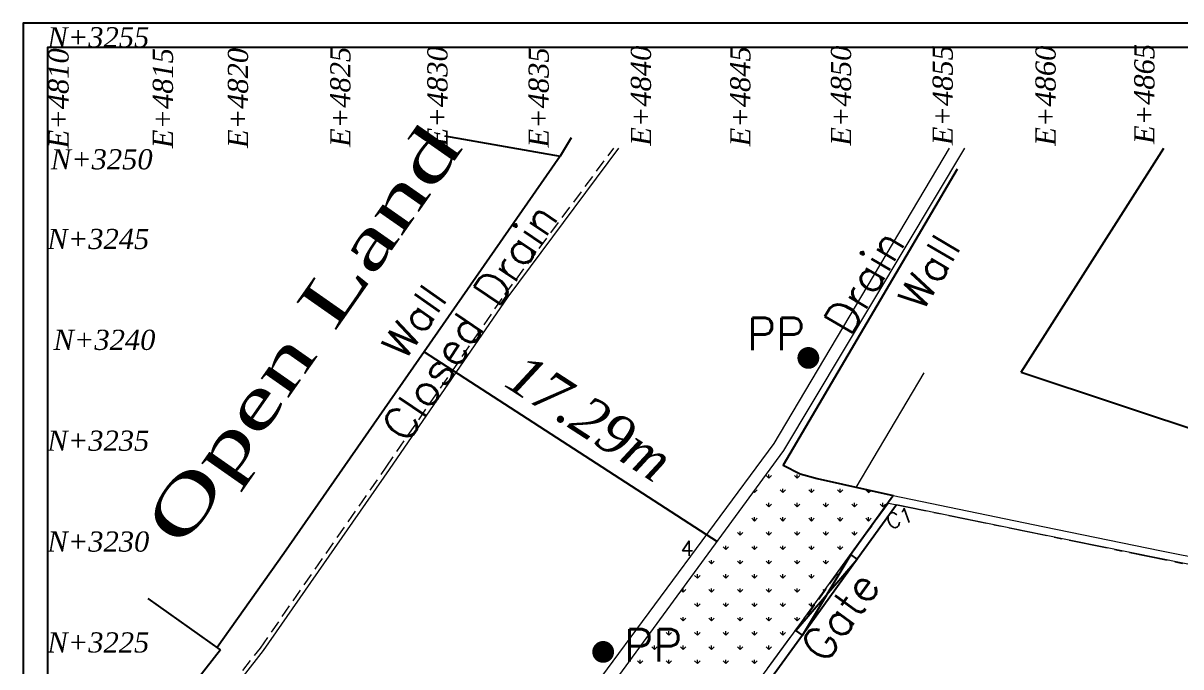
# Model space of a CAD drawing. Extents: x 1878645 to 3043969, y -1160829 to -603973.
# Drawn here: x 2144120 to 2201469, y -905481 to -873570 of the extents above; entities that cross this region are included whole.
import ezdxf
from ezdxf.enums import TextEntityAlignment as Align

# ---------------------------------------------------------------- set-up
doc = ezdxf.new("R2010")
doc.units = 0
doc.header["$LTSCALE"] = 100
doc.header["$PDMODE"] = 66
doc.linetypes.add('Center', pattern=[50.8, 31.75, -6.35, 6.35, -6.35])
doc.linetypes.add('Hidden', pattern=[9.525, 6.35, -3.175])
doc.layers.get('Defpoints').update_dxf_attribs({"lineweight": 0})
doc.layers.add('A-SITE-BDRY', color=6, linetype='Center', lineweight=70)
for name, color, linetype in [('BOUNDARY', 7, 'Continuous'), ('BUILDING', 151, 'Continuous'), ('BY MEASUREMENTS', 7, 'Continuous'), ('DRAIN', 5, 'Continuous'), ('GATE', 7, 'Continuous'), ('LATLONG', 7, 'Continuous'), ('PL', 42, 'Continuous'), ('ROAD', 7, 'Continuous'), ('SL', 42, 'Continuous'), ('TEMPLE', 6, 'Continuous'), ('TEXT1', 7, 'Continuous'), ('TITLE', 7, 'Continuous'), ('TRAV_POINT', 4, 'Continuous'), ('WALL', 137, 'Continuous')]:
    doc.layers.add(name, color=color, linetype=linetype)
doc.styles.add('RC', font='simplex.shx', dxfattribs={"height": 4})
doc.styles.add('rs', font='romans.shx')
doc.styles.add('TR', font='times.ttf', dxfattribs={"height": 2.4})
doc.styles.add('TR1', font='timesi.ttf')
doc.dimstyles.new('B-DIM', dxfattribs={"dimtxt": 2, "dimasz": 1.6, "dimexe": 0.18, "dimexo": 0.0625, "dimgap": 0.69, "dimtad": 1, "dimdsep": 46, "dimtxsty": 'TR1', "dimcen": 0.09, "dimclrd": 8, "dimclre": 9, "dimadec": 0, "dimazin": 2, "dimtfac": 1, "dimtofl": 0, "dimtmove": 0, "dimatfit": 3, "dimfxl": 1, "dimtolj": 1, "dimtzin": 0, "dimarcsym": 0})

# ---------------------------------------------------------------- blocks, each defined once
blk = doc.blocks.new('PP')
at = {"layer": 'TITLE', "color": 42, "const_width": 0.54}
blk.add_lwpolyline([(-0.27, 0, 1), (0.27, 0, 1)], format="xyb", close=True, dxfattribs=at)
at = {"layer": 'TITLE', "color": 42, "style": 'rs', "flags": 8}
blk.add_attdef('PP', (1.038, -0.475), '', height=1.6, dxfattribs=at)
blk = doc.blocks.new('*D2509')
at = {"layer": 'BY MEASUREMENTS', "color": 9, "lineweight": -2}
for p, q in [((2163983, -889869), (2163983, -889869)), ((2178501, -899266), (2178501, -899266))]:
    blk.add_line(p, q, dxfattribs=at)
at = {"layer": 'BY MEASUREMENTS', "color": 8, "lineweight": -2}
blk.add_line((2163984, -889870), (2178500, -899265), dxfattribs=at)
at = {"layer": 'BY MEASUREMENTS', "color": 8}
for points in [[(2163984, -889869), (2163984, -889870), (2163982, -889869)], [(2178500, -899265), (2178500, -899265), (2178501, -899266)]]:
    blk.add_solid(points, dxfattribs=at)
at = {"layer": 'Defpoints', "color": 0}
for p in [(2163982, -889869), (2178501, -899266), (2178501, -899266)]:
    blk.add_point(p, dxfattribs=at)
at = {"layer": 'BY MEASUREMENTS', "color": 0, "lineweight": 5, "insert": (2171243, -894566), "char_height": 2, "attachment_point": 5, "rotation": 327.08749, "style": 'TR1'}
blk.add_mtext('\\A1;17294.58m', dxfattribs=at)

msp = doc.modelspace()

# ---------------------------------------------------------------- hatches: boundary and pattern name
at = {"layer": 'DRAIN', "lineweight": 5}
h = msp.add_hatch(dxfattribs=at)
h.set_pattern_fill('GRASS', color=8, scale=1000)
h.set_pattern_definition([(90, (-2664750.5, -4129728.65), (-707.10678, 707.10678), [187.5, -1226.71356]), (45, (-2664750.5, -4129728.7), (-707.10678, 707.10678), [187.5, -812.5]), (135, (-2664750.5, -4129728.7), (-707.10678, -707.10678), [187.5, -812.5])])
h.paths.add_polyline_path([(2169359.49098, -921478.65187), (2173225.49098, -916268.65187), (2178032.49098, -909615.65187), (2182459.49098, -903563.65187), (2187222.49098, -896981.65187), (2183461.49098, -896140.65187), (2182609.65425, -895907.34018), (2181768.49098, -895483.65187), (2181403.66586, -895299.8919), (2170060.53292, -910799.66883), (2163658.9961, -919758.6236), (2156253.0355, -930487.09042), (2151661.95666, -935743.59246), (2153460.12014, -936249.69182), (2153568.49098, -935864.65187), (2157945.99382, -937096.71526), (2164194.49098, -928509.65187)])
h.paths.add_polyline_path([(2163312.5612, -923415.9992), (2166779.22786, -923415.9992), (2166779.22786, -921015.9992), (2163312.5612, -921015.9992)], flags=24)
h.paths.add_polyline_path([(2173795.5612, -905614.9992), (2177262.22786, -905614.9992), (2177262.22786, -903214.9992), (2173795.5612, -903214.9992)], flags=25)
h.paths.add_polyline_path([(2158067.70795, -929482.72443), (2161873.69291, -923014.65441), (2159805.22382, -921797.51201), (2155999.23886, -928265.58203)], flags=24)
h.paths.add_polyline_path([(2167257.43548, -925461.37359), (2178747.22689, -910037.74756), (2175843.58879, -907874.68967), (2164353.79738, -923298.3157)], flags=25)
h.paths.add_polyline_path([(2161145.18508, -929382.13112), (2163706.96615, -928449.71907), (2163450.45104, -927744.9496), (2160888.66997, -928677.36166)], flags=24)
h.paths.add_polyline_path([(2156043.78746, -935477.62079), (2158605.56853, -934545.20873), (2158349.05343, -933840.43927), (2155787.27235, -934772.85132)], flags=24)
h.paths.add_polyline_path([(2172979.11561, -905828.27371), (2175518.52304, -904904.00499), (2175262.00794, -904199.23552), (2172722.6005, -905123.50424)], flags=25)
h.paths.add_polyline_path([(2168673.31416, -911804.63734), (2171235.09523, -910872.22529), (2170978.58012, -910167.45582), (2168416.79905, -911099.86788)], flags=24)
h.paths.add_polyline_path([(2163010.90282, -919642.43595), (2165572.68389, -918710.0239), (2165316.16878, -918005.25443), (2162754.38771, -918937.66649)], flags=25)
h.paths.add_polyline_path([(2156623.01918, -931920.99551), (2158603.08578, -931200.31021), (2158346.57067, -930495.54074), (2156366.50408, -931216.22605)], flags=24)
h.paths.add_polyline_path([(2152978.83565, -933351.24884), (2155540.61673, -932418.83679), (2155284.10162, -931714.06732), (2152722.32055, -932646.47938)], flags=25)
h.paths.add_polyline_path([(2180140.66817, -898688.12723), (2182702.44924, -897755.71517), (2182445.93413, -897050.9457), (2179884.15306, -897983.35776)], flags=24)
h.paths.add_polyline_path([(2178697.90997, -900755.26721), (2181125.44924, -899871.71517), (2180868.93413, -899166.9457), (2178441.39486, -900050.49774)], flags=24)
h.paths.add_polyline_path([(2173586.28141, -907506.69614), (2176148.06249, -906574.28408), (2175891.54738, -905869.51462), (2173329.76631, -906801.92668)], flags=24)
h.paths.add_polyline_path([(2172058.28141, -909939.69614), (2174620.06249, -909007.28408), (2174363.54738, -908302.51462), (2171801.76631, -909234.92668)], flags=24)
h.paths.add_polyline_path([(2169551.28141, -913467.69614), (2172113.06249, -912535.28408), (2171856.54738, -911830.51462), (2169294.76631, -912762.92668)], flags=24)
h.paths.add_polyline_path([(2165247.65505, -920567.5528), (2167787.06249, -919643.28408), (2167530.54738, -918938.51462), (2164991.13994, -919862.78334)], flags=24)
h.paths.add_polyline_path([(2163577.42904, -924470.69614), (2166139.21011, -923538.28408), (2165882.695, -922833.51462), (2163320.91393, -923765.92668)], flags=24)
h.paths.add_polyline_path([(2166243.90171, -922337.82941), (2168358.21011, -921568.28408), (2168101.695, -920863.51462), (2165987.3866, -921633.05994)], flags=24)
h.paths.add_polyline_path([(2170024.42904, -916532.69614), (2172586.21011, -915600.28408), (2172329.695, -914895.51462), (2169767.91393, -915827.92668)], flags=24)
h.paths.add_polyline_path([(2173339.80267, -911730.5528), (2175879.21011, -910806.28408), (2175622.695, -910101.51462), (2173083.28756, -911025.78334)], flags=24)
h.paths.add_polyline_path([(2178014.0554, -905482.83948), (2180598.21011, -904542.28408), (2180341.695, -903837.51462), (2177757.54029, -904778.07001)], flags=24)
h.paths.add_polyline_path([(2168958.67084, -920261.83612), (2171386.21011, -919378.28408), (2171129.695, -918673.51462), (2168702.15573, -919557.06665)], flags=24)

# ---------------------------------------------------------------- linework, layer by layer
at = {"layer": 'A-SITE-BDRY', "lineweight": 5, "ltscale": 0.6}
msp.add_lwpolyline([(2179200.59733, -908018.77396), (2186987.2462, -897366.03657), (2249651.74919, -910218.72497), (2246379.86528, -921797.45499)], dxfattribs=at)
at = {"layer": 'BOUNDARY', "lineweight": 15}
for p, q in [((2182459.49098, -903563.65187), (2187222.49098, -896981.65187)), ((2187222.49098, -896981.65187), (2194626.0529, -898529.64434)), ((2194626.0529, -898529.64434), (2200503.82475, -899722.59802)), ((2200503.82475, -899722.59802), (2206677.7225, -900967.77909)), ((2179200.59616, -908018.7753), (2182459.49098, -903563.65187))]:
    msp.add_line(p, q, dxfattribs=at)
at = {"layer": 'BOUNDARY'}
msp.add_lwpolyline([(2187199.49098, -897013.65187), (2185115.49098, -899911.65187)], dxfattribs=at)
at = {"layer": 'BOUNDARY', "linetype": 'Hidden'}
msp.add_lwpolyline([(2182397.49098, -903670.65187), (2185115.49098, -899911.65187)], dxfattribs=at)
at = {"layer": 'BUILDING'}
msp.add_lwpolyline([(2193552.49098, -890879.65187), (2231834.49098, -903595.65187)], dxfattribs=at)
at = {"layer": 'DRAIN', "linetype": 'Hidden', "lineweight": 5}
msp.add_lwpolyline([(2150320.49098, -911683.05858), (2155872.31848, -904547.10799), (2162095.96816, -895587.9309), (2167983.77623, -887027.30203), (2173376.5965, -879769.65187)], dxfattribs=at)
at = {"layer": 'DRAIN', "lineweight": 5}
for points in [[(2181804.42015, -894752.28287), (2190768.53707, -879769.65187)], [(2150320.49098, -937279.48791), (2156253.0355, -930487.09042), (2163658.9961, -919758.6236), (2170060.53292, -910799.66883), (2181800.49098, -894757.65187), (2181800.49098, -894757.65187)]]:
    msp.add_lwpolyline(points, dxfattribs=at)
at = {"layer": 'GATE'}
msp.add_lwpolyline([(2182397.49098, -903670.65187), (2185439.9374, -900145.60654), (2185115.49098, -899911.65187), (2182721.63301, -903905.02751), (2182397.49098, -903670.65187)], dxfattribs=at)
at = {"layer": 'ROAD', "lineweight": 5}
for points in [[(2150320.49098, -912008.76289), (2156033.49098, -904665.65187), (2162260.49098, -895701.65187), (2168146.49098, -887143.65187), (2173625.76536, -879769.65187)], [(2181330.49098, -894408.65187), (2190006.09083, -879769.65187)], [(2150320.49098, -936240.15923), (2155712.49098, -930066.65187), (2163099.49098, -919365.65187), (2169507.49098, -910397.65187), (2181330.49098, -894408.65187), (2181330.49098, -894408.65187)]]:
    msp.add_lwpolyline(points, dxfattribs=at)
at = {"layer": 'SL'}
msp.add_lwpolyline([(2193552.49098, -890879.65187), (2200630.20763, -879769.65187)], dxfattribs=at)
at = {"layer": 'TEMPLE'}
msp.add_lwpolyline([(2256520.49098, -873569.65187), (2144120.49098, -873569.65187), (2144120.49098, -985969.65187), (2256520.49098, -985969.65187)], close=True, dxfattribs=at)
msp.add_lwpolyline([(2255320.49098, -874769.65187), (2145320.49098, -874769.65187), (2145320.49098, -984769.65187), (2255320.49098, -984769.65187), (2255320.49098, -874769.65187)], dxfattribs=at)
at = {"layer": 'TITLE', "color": 42, "const_width": 540}
for points in [[(2182746.49098, -890165.65187, 1), (2183286.49098, -890165.65187, 1)], [(2172582.49098, -904739.65187, 1), (2173122.49098, -904739.65187, 1)]]:
    msp.add_lwpolyline(points, format="xyb", close=True, dxfattribs=at)
at = {"layer": 'WALL'}
for points in [[(2164993.47551, -879160.45361), (2170724.28637, -880158.02972), (2163982.49098, -889868.65187), (2157026.49098, -899865.65187), (2153728.28101, -904513.44669)], [(2171263.93489, -879251.20439), (2170724.28637, -880158.02972)], [(2190393.49098, -880816.65187), (2181768.49098, -895483.65187), (2182609.65425, -895907.34018), (2183461.49098, -896140.65187), (2187222.49098, -896981.65187)], [(2187382.98555, -897443.61348), (2185439.9374, -900145.60654), (2182721.63301, -903905.02751), (2179655.4415, -908138.29215), (2177735.43463, -910793.68489), (2176091.73271, -913018.63502), (2170899.72791, -920110.64157), (2164240.71258, -929123.66233), (2161853.21336, -932383.97847), (2158323.37306, -937199.49677)], [(2153900.49098, -904635.65187), (2150320.49098, -902095.18007)], [(2153900.49098, -904635.65187), (2149883.06313, -909769.65187)]]:
    msp.add_lwpolyline(points, dxfattribs=at)
at = {"layer": 'WALL', "lineweight": 5}
for points in [[(2188733.04885, -890910.63101), (2185365.05519, -896582.56603)], [(2194545.16043, -898921.37958), (2187382.98555, -897443.61348)], [(2249689.80128, -910078.76287), (2249689.80128, -910078.76287), (2247065.49098, -909538.65187), (2242012.49098, -908473.65187), (2237048.49098, -907507.65187), (2231581.49098, -906463.65187), (2224342.49098, -904959.65187), (2219724.49098, -904050.65187), (2215497.49098, -903225.65187), (2210621.49098, -902194.65187), (2206597.49098, -901359.65187), (2200424.49098, -900114.65187), (2194546.49098, -898921.65187)]]:
    msp.add_lwpolyline(points, dxfattribs=at)

# ---------------------------------------------------------------- block references
at = {"layer": 'PL'}
ref = msp.add_blockref('PP', (2183016.49098, -890165.65187), dxfattribs=dict(at, xscale=1000, yscale=1000, zscale=1000))
ref.add_attrib('PP', 'PP', (2179978.98187, -889774.67993), dxfattribs={"layer": 'TITLE', "color": 42, "height": 1600, "style": 'rs', "flags": 8})
at = {"layer": 'PL', "xscale": 1000, "yscale": 1000, "zscale": 1000}
msp.add_blockref('PP', (2172852.49098, -904739.65187), dxfattribs=at).add_auto_attribs({'PP': 'PP'})

# ---------------------------------------------------------------- texts
at = {"layer": 'BY MEASUREMENTS', "color": 7, "lineweight": 5, "insert": (2172169.5793, -893133.94164), "char_height": 2000, "attachment_point": 5, "rotation": 327.0874874084, "style": 'TR1'}
msp.add_mtext('\\A1;17.29m', dxfattribs=at)
at = {"layer": 'DRAIN', "color": 7, "lineweight": 5, "style": 'RC'}
for s, rotation, p in [('Closed Drain', 56.051559806, (2163117.58794, -894455.46841)), ('Drain', 59.5263091197, (2185081.21636, -889161.74543))]:
    msp.add_text(s, height=1600, rotation=rotation, dxfattribs=at).set_placement(p)
at = {"layer": 'GATE', "color": 7, "style": 'RC'}
msp.add_text('Gate', height=1600, rotation=54.1306384444, dxfattribs=at).set_placement((2183831.10225, -905378.21593))
at = {"layer": 'LATLONG', "style": 'TR1'}
for s, p in [('N+3255', (2145320.49098, -874769.65187)), ('N+3250', (2145486.85603, -880819.73059)), ('N+3245', (2145320.49098, -884769.65187)), ('N+3240', (2145623.83929, -889769.65187)), ('N+3235', (2145320.49098, -894769.65187)), ('N+3230', (2145320.49098, -899769.65187)), ('N+3225', (2145320.49098, -904769.65187))]:
    msp.add_text(s, height=1000, dxfattribs=at).set_placement(p)
for s, p in [('E+4810', (2146371.69405, -879779.72233)), ('E+4815', (2151541.74472, -879769.65187)), ('E+4820', (2155261.33862, -879762.6131)), ('E+4825', (2160333.07645, -879706.53866)), ('E+4830', (2165141.36871, -879677.95373)), ('E+4835', (2170157.37767, -879736.01034)), ('E+4840', (2175223.22768, -879650.2034)), ('E+4845', (2180146.12698, -879678.84049)), ('E+4850', (2185134.88767, -879650.04692)), ('E+4855', (2190172.12016, -879621.46199)), ('E+4860', (2195266.58769, -879650.04692)), ('E+4865', (2200160.86947, -879564.29214))]:
    msp.add_text(s, height=1000, rotation=90, dxfattribs=at).set_placement(p)
at = {"layer": 'TEXT1', "color": 7, "style": 'TR', "width": 1.5}
msp.add_text('Open Land', height=2400, rotation=55.0004876802, dxfattribs=at).set_placement((2151999.02743, -899670.42947))
at = {"layer": 'TITLE', "color": 42, "style": 'rs'}
for p in [(2179978.98187, -889774.67993), (2173890.79929, -905214.9992)]:
    msp.add_text('PP', height=1600, dxfattribs=at).set_placement(p)
at = {"layer": 'TRAV_POINT', "color": 4, "style": 'rs'}
msp.add_text('C1', height=750, rotation=20, dxfattribs=at).set_placement((2186917.9315, -898328.42732), align=Align.MIDDLE_LEFT)
at = {"layer": 'TRAV_POINT', "style": 'rs'}
msp.add_text('4', height=750, dxfattribs=at).set_placement((2176693.49098, -899600.65187), align=Align.MIDDLE_LEFT)
at = {"layer": 'WALL', "color": 7, "lineweight": 5, "style": 'RC'}
msp.add_text('Wall', height=1500, rotation=59.4021324994, dxfattribs=at).set_placement((2188679.73737, -887926.13554))
at = {"layer": 'WALL', "color": 7, "style": 'RC'}
msp.add_text('Wall', height=1500, rotation=55.1694660457, dxfattribs=at).set_placement((2163024.91467, -890347.03165))

# ---------------------------------------------------------------- dimensions: what is measured, and where the dimension line sits
at = {"layer": 'BY MEASUREMENTS', "color": 7, "lineweight": 5}
dim = msp.add_aligned_dim(p1=(2163982.49098, -889868.65187), p2=(2178501.31425, -899265.79821), distance=0, dimstyle='B-DIM', override={"dimpost": 'm'}, dxfattribs=at)
dim.commit()
dim.dimension.update_dxf_attribs({"geometry": '*D2509', "text_midpoint": (2171242.83029, -894565.79176)})

doc.saveas('drawing.dxf')
